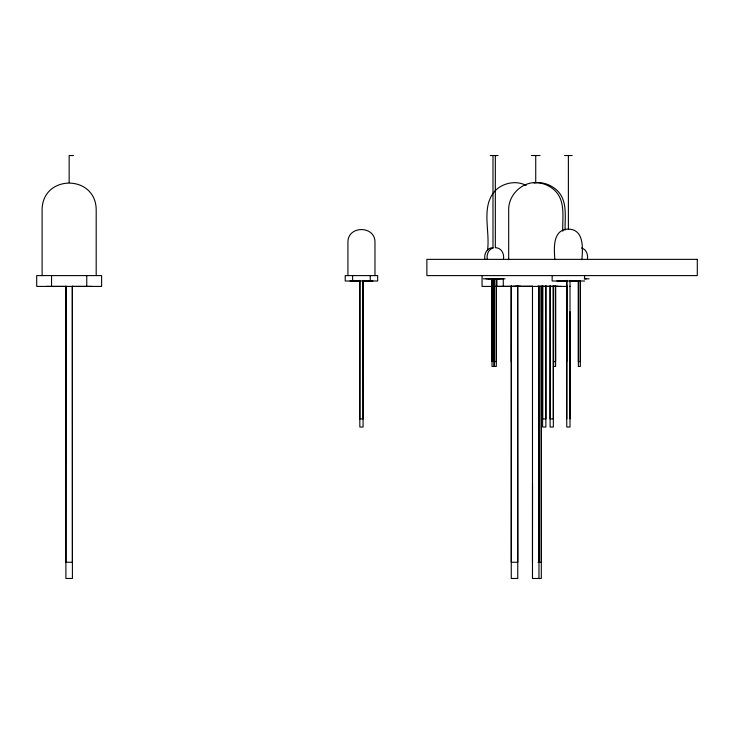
<?xml version="1.0" encoding="UTF-8"?>
<svg xmlns="http://www.w3.org/2000/svg" width="734" height="734" viewBox="0 0 734 734"><rect width="100%" height="100%" fill="white"/><g stroke="black" fill="none" stroke-linecap="round" stroke-linejoin="round"><path stroke-width="1.1" d="M66.042 286.232L65.904 562.253L72.4 562.253L72.262 286.232M359.889 280.92L359.825 418.921L363.073 418.921L363.009 280.92M492.019 361.596L492.019 278.452L492.019 366.459L493.964 366.459L493.964 278.452L493.964 361.596M511.249 361.596L511.286 285.59M511.405 286.232L511.268 562.253L517.764 562.253L517.635 286.232M532.48 562.253L532.517 483.229M542.683 285.48L542.619 418.921L545.867 418.921L545.802 285.48M550.161 285.48L550.096 418.921L553.344 418.921L553.28 285.48M553.675 285.59L553.638 361.596L555.592 361.596L555.555 285.59M566.712 361.596L566.749 285.59M566.758 418.921L566.822 280.92M578.41 281.058L578.374 361.596L580.319 361.596L580.282 281.058M493.239 247.964C488.376 249.175 486.523 254.57 487.229 259.102M96.191 275.599L96.191 209.612C95.778 174.288 42.526 174.288 42.104 209.612L42.104 275.599M562.767 231.228C562.327 217.585 565.767 201.189 554.849 190.491C549.656 185.592 542.857 182.775 535.728 182.564C521.25 182.482 508.589 195.134 508.68 209.612L508.68 259.671M534.068 183.096C542.408 181.445 551.078 184.794 557.189 190.491C567.822 200.877 564.804 216.787 565.107 230.091M581.897 259.671C582.713 248.67 584.429 229.421 568.382 229.081C552.335 229.421 554.051 248.67 554.858 259.671M46.205 286.416L92.099 286.416M349.971 281.003L372.918 281.003M486.11 278.837L495.34 278.773M488.459 278.837L490.055 278.773M556.904 281.003L567.281 280.893M491.569 286.416L532.563 286.196M512.782 286.416L518.112 286.196M515.112 286.416L520.452 286.196M73.483 155.525L69.152 155.525L69.152 182.564M490.284 155.525L498.047 155.525M531.398 155.525L540.05 155.525M564.593 155.525L572.162 155.525M495.634 278.773L502.221 278.837M483.256 278.837L505.075 278.837M584.218 278.837L589.081 278.837M569.483 280.893L579.851 281.003M360.394 281.003L345.219 281.003L345.219 275.599L377.671 275.599L377.671 281.003L362.495 281.003M584.603 281.003L552.151 281.003L552.151 275.599M537.93 286.196L561.005 286.416M66.005 286.416L36.7 286.416L36.7 275.599L101.604 275.599L101.604 286.416L72.299 286.416M567.07 286.416L482.064 286.416L482.064 275.599M569.41 286.416L570.511 286.416M538.059 562.253L541.307 562.253L541.178 286.232M586.227 278.837L584.631 278.773L584.631 275.599M498.276 278.773L499.872 278.837M553.335 286.196L558.675 286.416M526.177 185.418C516.176 180.215 503.368 182.72 495.395 190.491C480.486 206.713 490.395 231.118 487.477 250.569M581.447 247.964C586.319 249.175 588.163 254.57 587.457 259.102M569.951 311.711L570.006 418.921M538.839 286.232L538.967 562.253M580.319 280.727L580.319 366.459L578.374 366.459L578.374 280.727M570.006 280.351L570.006 427.032L566.758 427.032L566.758 280.351M568.382 155.525L568.382 229.081M555.592 286.425L555.592 366.459L553.638 366.459L553.638 361.89M553.344 286.077L553.344 427.032L550.096 427.032L550.096 286.077M545.867 286.077L545.867 427.032L542.619 427.032L542.619 286.077M541.307 286.26L541.307 578.475L532.48 578.475L532.48 286.26M538.967 286.26L538.967 578.475M535.728 155.525L535.728 182.564M517.764 286.26L517.764 578.475L511.268 578.475L511.268 286.26M503.451 259.102C504.515 253.826 501.212 247.587 495.34 247.688L495.34 155.525M503.276 278.837L503.276 286.416M496.909 278.773L496.909 286.196M492.991 155.525L492.991 247.688C487.119 247.587 483.816 253.826 484.88 259.102M374.973 275.599L374.973 242.605C375.624 225.237 347.274 225.237 347.925 242.605L347.925 275.599M370.248 275.599L370.248 280.893M363.073 280.351L363.073 427.032L359.825 427.032L359.825 280.351M352.641 275.599L352.641 280.893M86.759 275.599L86.759 286.196M72.4 286.26L72.4 578.475L65.904 578.475L65.904 286.26M51.545 275.599L51.545 286.196M494.404 278.792L494.367 361.596L496.312 361.596L496.312 278.452L496.312 366.459L494.367 366.459L494.404 278.792M697.3 259.368L426.876 259.368L426.876 275.599L697.3 275.599L697.3 259.368"/></g></svg>
